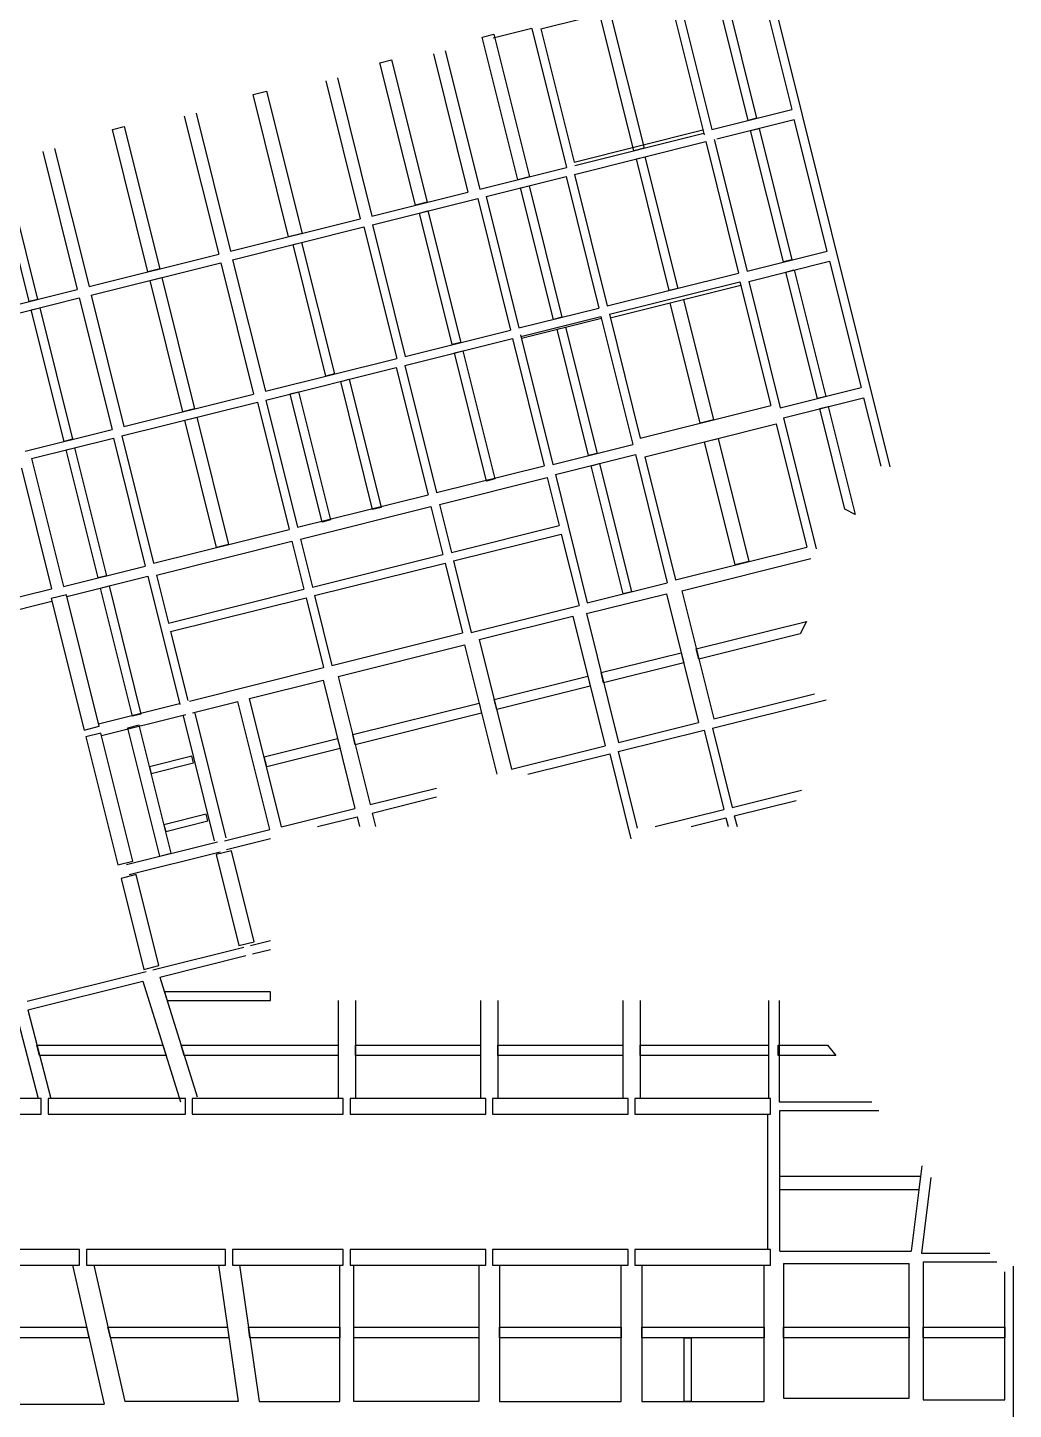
# Model space of a CAD drawing. Header units: metres. Extents: x -681087 to 1033303, y 74272 to 2630761.
# Drawn here: x 257317 to 314104, y 2200554 to 2280097 of the extents above; entities that cross this region are included whole.
import ezdxf

# ---------------------------------------------------------------- set-up
doc = ezdxf.new("R2010")
doc.units = ezdxf.units.M
for name, color, linetype in [('SKELETON_CLEAN', 7, 'Continuous'), ('SKELETON_ISOLATED', 1, 'Continuous'), ('SKELETON_ORIGINAL', 8, 'Continuous')]:
    doc.layers.add(name, color=color, linetype=linetype)

msp = doc.modelspace()

# ---------------------------------------------------------------- linework, layer by layer
at = {"layer": 'SKELETON_CLEAN'}
for p, q in [((299379, 2283245), (301339, 2275386)), ((294771, 2282096), (296730, 2274236)), ((298821, 2274758), (296862, 2282617)), ((297347, 2282738), (299306, 2274879)), ((286887, 2280027), (294310, 2281878)), ((294310, 2281878), (296293, 2273921)), ((292243, 2273014), (290283, 2280874)), ((290865, 2281019), (292825, 2273160)), ((283503, 2279544), (284183, 2279714)), ((286365, 2280052), (284134, 2279495)), ((284183, 2279714), (286227, 2271515)), ((286365, 2280052), (288361, 2272047)), ((286887, 2280027), (288798, 2272362)), ((285547, 2271345), (283503, 2279544)), ((277609, 2278074), (278288, 2278244)), ((278288, 2278244), (280332, 2270045)), ((280701, 2278588), (282685, 2270631)), ((281380, 2278757), (283364, 2270801)), ((279653, 2269876), (277609, 2278074)), ((274491, 2277040), (276475, 2269083)), ((275171, 2277209), (277154, 2269253)), ((270307, 2276254), (271084, 2276448)), ((272352, 2268055), (270307, 2276254)), ((271084, 2276448), (273128, 2268249)), ((266341, 2275007), (268325, 2267051)), ((267020, 2275177), (269004, 2267220)), ((296730, 2274236), (301339, 2275386)), ((262205, 2274234), (262885, 2274403)), ((264249, 2266035), (262205, 2274234)), ((262885, 2274403), (264929, 2266204)), ((288798, 2272362), (296221, 2274213)), ((297021, 2273691), (301484, 2274803)), ((299306, 2274879), (298821, 2274758)), ((298966, 2274176), (299452, 2274297)), ((300853, 2266607), (298966, 2274176)), ((299452, 2274297), (301339, 2266728)), ((303371, 2267235), (301484, 2274803)), ((288822, 2271646), (296390, 2273533)), ((296390, 2273533), (298277, 2265965)), ((296875, 2273654), (298762, 2266086)), ((255850, 2272649), (257894, 2264450)), ((258190, 2272975), (260174, 2265019)), ((258870, 2273145), (260853, 2265188)), ((292825, 2273160), (292243, 2273014)), ((292393, 2272537), (292878, 2272658)), ((292878, 2272658), (294765, 2265089)), ((257409, 2264329), (255365, 2272528)), ((283364, 2270801), (288361, 2272047)), ((294280, 2264968), (292393, 2272537)), ((283728, 2270376), (288337, 2271525)), ((286227, 2271515), (285547, 2271345)), ((285717, 2270872), (286202, 2270993)), ((286202, 2270993), (288089, 2263425)), ((288337, 2271525), (290224, 2263957)), ((288822, 2271646), (290709, 2264078)), ((277154, 2269253), (282685, 2270631)), ((277178, 2268743), (283243, 2270255)), ((283243, 2270255), (285130, 2262687)), ((283728, 2270376), (285615, 2262808)), ((287604, 2263304), (285717, 2270872)), ((280332, 2270045), (279653, 2269876)), ((279895, 2269421), (280380, 2269542)), ((281782, 2261852), (279895, 2269421)), ((280380, 2269542), (282267, 2261973)), ((269004, 2267220), (276475, 2269083)), ((269125, 2266735), (276693, 2268622)), ((276693, 2268622), (278580, 2261054)), ((277178, 2268743), (279065, 2261175)), ((273128, 2268249), (272352, 2268055)), ((260853, 2265188), (268325, 2267051)), ((272618, 2267606), (273103, 2267727)), ((274505, 2260038), (272618, 2267606)), ((273103, 2267727), (274990, 2260159)), ((298762, 2266086), (303371, 2267235)), ((260974, 2264703), (268446, 2266566)), ((264929, 2266204), (264249, 2266035)), ((268446, 2266566), (270333, 2258998)), ((269125, 2266735), (271012, 2259167)), ((298859, 2265492), (303516, 2266653)), ((301339, 2266728), (300853, 2266607)), ((303516, 2266653), (305331, 2259376)), ((264370, 2265550), (265050, 2265719)), ((266257, 2257982), (264370, 2265550)), ((265050, 2265719), (266937, 2258151)), ((290709, 2264078), (298277, 2265965)), ((290830, 2263593), (298350, 2265468)), ((298350, 2265468), (300128, 2258336)), ((298859, 2265492), (300673, 2258214)), ((300999, 2266025), (301484, 2266146)), ((302813, 2258748), (300999, 2266025)), ((301484, 2266146), (303298, 2258869)), ((255177, 2263773), (260174, 2265019)), ((260974, 2264703), (262861, 2257135)), ((294765, 2265089), (294280, 2264968)), ((255298, 2263288), (260295, 2264534)), ((257894, 2264450), (257409, 2264329)), ((257530, 2263844), (258015, 2263965)), ((259417, 2256276), (257530, 2263844)), ((258015, 2263965), (259902, 2256397)), ((260295, 2264534), (262182, 2256965)), ((285615, 2262808), (290224, 2263957)), ((294323, 2264258), (295099, 2264451)), ((296053, 2257320), (294323, 2264258)), ((295099, 2264451), (296829, 2257514)), ((285736, 2262323), (290345, 2263472)), ((288089, 2263425), (287604, 2263304)), ((290345, 2263472), (292183, 2256098)), ((290830, 2263593), (292608, 2256461)), ((279065, 2261175), (285130, 2262687)), ((285712, 2262420), (287574, 2254948)), ((287822, 2262740), (288307, 2262861)), ((289636, 2255463), (287822, 2262740)), ((288307, 2262861), (290121, 2255584)), ((279041, 2260653), (285251, 2262202)), ((282267, 2261973), (281782, 2261852)), ((281904, 2261367), (282389, 2261488)), ((282389, 2261488), (284227, 2254114)), ((285251, 2262202), (287077, 2254876)), ((271012, 2259167), (278580, 2261054)), ((279041, 2260653), (280867, 2253328)), ((283742, 2253993), (281904, 2261367)), ((271036, 2258658), (278556, 2260532)), ((274990, 2260159), (274505, 2260038)), ((275354, 2259734), (275839, 2259855)), ((275839, 2259855), (277677, 2252481)), ((278556, 2260532), (280382, 2253207)), ((272443, 2259008), (272928, 2259129)), ((272928, 2259129), (274767, 2251755)), ((277192, 2252360), (275354, 2259734)), ((300673, 2258214), (305331, 2259376)), ((262740, 2256589), (270551, 2258537)), ((262861, 2257135), (270333, 2258998)), ((270551, 2258537), (272377, 2251211)), ((271036, 2258658), (272862, 2251332)), ((274281, 2251634), (272443, 2259008)), ((292608, 2256461), (300128, 2258336)), ((300867, 2257644), (305476, 2258793)), ((303298, 2258869), (302813, 2258748)), ((302958, 2258166), (303443, 2258287)), ((303443, 2258287), (304993, 2252072)), ((305476, 2258793), (306459, 2254849)), ((266937, 2258151), (266257, 2257982)), ((266378, 2257496), (267058, 2257666)), ((268205, 2250171), (266378, 2257496)), ((267058, 2257666), (268884, 2250340)), ((296829, 2257514), (296053, 2257320)), ((300867, 2257644), (302748, 2250099)), ((304402, 2252373), (302958, 2258166)), ((257185, 2255720), (262182, 2256965)), ((292874, 2255394), (300442, 2257281)), ((300442, 2257281), (302208, 2250198)), ((257549, 2255295), (262255, 2256468)), ((259902, 2256397), (259417, 2256276)), ((259538, 2255791), (260023, 2255912)), ((260023, 2255912), (261862, 2248538)), ((262255, 2256468), (264093, 2249094)), ((262740, 2256589), (264566, 2249263)), ((287574, 2254948), (292183, 2256098)), ((296319, 2256253), (297095, 2256446)), ((298085, 2249169), (296319, 2256253)), ((297095, 2256446), (298861, 2249363)), ((257549, 2255295), (259387, 2247921)), ((261376, 2248417), (259538, 2255791)), ((287720, 2254366), (292328, 2255515)), ((290121, 2255584), (289636, 2255463)), ((292328, 2255515), (294167, 2248141)), ((292874, 2255394), (294640, 2248311)), ((256966, 2254737), (258696, 2247800)), ((280867, 2253328), (287077, 2254876)), ((287720, 2254366), (289558, 2246992)), ((289781, 2254880), (290267, 2255001)), ((291620, 2247506), (289781, 2254880)), ((290267, 2255001), (292105, 2247627)), ((281037, 2252649), (287247, 2254197)), ((284227, 2254114), (283742, 2253993)), ((287247, 2254197), (287936, 2251431)), ((272862, 2251332), (280382, 2253207)), ((273032, 2250653), (280552, 2252528)), ((277677, 2252481), (277192, 2252360)), ((280552, 2252528), (281241, 2249762)), ((281037, 2252649), (281726, 2249883)), ((304993, 2252072), (304402, 2252373)), ((264566, 2249263), (272377, 2251211)), ((274767, 2251755), (274281, 2251634)), ((281726, 2249883), (287936, 2251431)), ((264736, 2248584), (272547, 2250532)), ((268884, 2250340), (268205, 2250171)), ((272547, 2250532), (273236, 2247766)), ((273032, 2250653), (273721, 2247887)), ((281847, 2249398), (288057, 2250946)), ((288057, 2250946), (289085, 2246823)), ((273721, 2247887), (281241, 2249762)), ((294640, 2248311), (302208, 2250198)), ((295003, 2247680), (302426, 2249531)), ((259387, 2247921), (264093, 2249094)), ((273842, 2247402), (281362, 2249277)), ((281362, 2249277), (282366, 2245250)), ((281847, 2249398), (282875, 2245274)), ((298861, 2249363), (298085, 2249169)), ((259581, 2247351), (264238, 2248512)), ((261862, 2248538), (261376, 2248417)), ((261522, 2247834), (262007, 2247955)), ((262007, 2247955), (263845, 2240581)), ((264238, 2248512), (266077, 2241138)), ((264736, 2248584), (265425, 2245819)), ((289558, 2246992), (294167, 2248141)), ((251710, 2246058), (258696, 2247800)), ((259557, 2247447), (258683, 2247230)), ((258683, 2247230), (260570, 2239661)), ((261443, 2239879), (259557, 2247447)), ((263360, 2240460), (261522, 2247834)), ((265425, 2245819), (273236, 2247766)), ((265546, 2245334), (273357, 2247281)), ((273357, 2247281), (274361, 2243254)), ((273842, 2247402), (274846, 2243375)), ((289509, 2246361), (294118, 2247511)), ((292105, 2247627), (291620, 2247506)), ((294118, 2247511), (295969, 2240088)), ((295003, 2247680), (296842, 2240306)), ((282875, 2245274), (289085, 2246823)), ((289509, 2246361), (291360, 2238939)), ((283336, 2244874), (288721, 2246216)), ((288721, 2246216), (290584, 2238745)), ((295838, 2244332), (302188, 2245915)), ((302188, 2245915), (301827, 2245207)), ((265546, 2245334), (266538, 2241355)), ((274846, 2243375), (282366, 2245250)), ((283336, 2244874), (285198, 2237402)), ((301827, 2245207), (295983, 2243750)), ((275209, 2242745), (282487, 2244559)), ((282487, 2244559), (284342, 2237119)), ((290356, 2242965), (294965, 2244115)), ((294965, 2244115), (295110, 2243532)), ((295983, 2243750), (295838, 2244332)), ((266647, 2241331), (274361, 2243254)), ((295110, 2243532), (290501, 2242383)), ((270108, 2241473), (274336, 2242527)), ((274336, 2242527), (276175, 2235153)), ((275209, 2242745), (277048, 2235370)), ((284195, 2241429), (289580, 2242772)), ((289580, 2242772), (289725, 2242190)), ((290501, 2242383), (290356, 2242965)), ((289725, 2242190), (284340, 2240847)), ((296842, 2240306), (302646, 2241753)), ((266816, 2240652), (269429, 2241303)), ((271267, 2233929), (269429, 2241303)), ((271947, 2234098), (270108, 2241473)), ((276044, 2239397), (283321, 2241211)), ((283321, 2241211), (283466, 2240629)), ((284340, 2240847), (284195, 2241429)), ((296769, 2239772), (303325, 2241407)), ((263746, 2239938), (263067, 2239769)), ((263845, 2240581), (263360, 2240460)), ((265584, 2232564), (263746, 2239938)), ((283466, 2240629), (276189, 2238815)), ((291360, 2238939), (295969, 2240088)), ((260570, 2239661), (261443, 2239879)), ((261541, 2239491), (260667, 2239273)), ((260667, 2239273), (262505, 2231899)), ((263378, 2232117), (261541, 2239491)), ((263067, 2239769), (264905, 2232394)), ((270943, 2238125), (275171, 2239179)), ((275171, 2239179), (275316, 2238597)), ((276189, 2238815), (276044, 2239397)), ((291335, 2238417), (296284, 2239651)), ((296284, 2239651), (297422, 2235086)), ((296769, 2239772), (297907, 2235207)), ((275316, 2238597), (271088, 2237543)), ((285198, 2237402), (290584, 2238745)), ((291335, 2238417), (292432, 2234017)), ((266769, 2238158), (264341, 2237553)), ((264341, 2237553), (264437, 2237164)), ((264437, 2237164), (266866, 2237770)), ((266866, 2237770), (266769, 2238158)), ((271088, 2237543), (270943, 2238125)), ((286129, 2237119), (290850, 2238296)), ((290850, 2238296), (292071, 2233399)), ((277048, 2235370), (280872, 2236324)), ((297907, 2235207), (301889, 2236199)), ((277169, 2234885), (280872, 2235809)), ((298028, 2234721), (301589, 2235609)), ((267599, 2234819), (265173, 2234214)), ((265270, 2233826), (267695, 2234431)), ((267695, 2234431), (267599, 2234819)), ((271947, 2234098), (276175, 2235153)), ((274017, 2234099), (276296, 2234667)), ((276296, 2234667), (276437, 2234099)), ((277169, 2234885), (277365, 2234099)), ((293466, 2234099), (297422, 2235086)), ((295533, 2234099), (297543, 2234601)), ((297543, 2234601), (297668, 2234099)), ((298028, 2234721), (298183, 2234099)), ((265173, 2234214), (265270, 2233826)), ((268655, 2233278), (271267, 2233929)), ((262505, 2231899), (263378, 2232117)), ((264905, 2232394), (265584, 2232564)), ((269056, 2232708), (268182, 2232490)), ((268182, 2232490), (269488, 2227250)), ((270361, 2227468), (269056, 2232708)), ((263573, 2231341), (262699, 2231123)), ((264878, 2226101), (263573, 2231341)), ((262699, 2231123), (264005, 2225883)), ((269488, 2227250), (270361, 2227468)), ((264932, 2225444), (269888, 2226680)), ((264005, 2225883), (264878, 2226101)), ((257323, 2223547), (263960, 2225202)), ((263960, 2225202), (266126, 2218255)), ((264932, 2225444), (267081, 2218553)), ((271302, 2224599), (265195, 2224599)), ((265195, 2224599), (265351, 2224099)), ((265351, 2224099), (271302, 2224099)), ((271302, 2224099), (271302, 2224599)), ((300604, 2224099), (300604, 2218254)), ((256659, 2223320), (257929, 2218454)), ((257323, 2223547), (258652, 2218454)), ((258007, 2220927), (257850, 2221527)), ((257850, 2221527), (265106, 2221527)), ((265293, 2220927), (258007, 2220927)), ((265106, 2221527), (265293, 2220927)), ((266341, 2220927), (266153, 2221527)), ((266153, 2221527), (275204, 2221527)), ((275204, 2220927), (266341, 2220927)), ((275204, 2221527), (275204, 2220927)), ((276204, 2220927), (276204, 2221527)), ((276204, 2221527), (283404, 2221527)), ((283404, 2220927), (276204, 2220927)), ((283404, 2221527), (283404, 2220927)), ((284404, 2220927), (284404, 2221527)), ((284404, 2221527), (291604, 2221527)), ((291604, 2220927), (284404, 2220927)), ((291604, 2221527), (291604, 2220927)), ((292604, 2220927), (292604, 2221527)), ((292604, 2221527), (300004, 2221527)), ((300004, 2220927), (292604, 2220927)), ((300004, 2221527), (300004, 2220927)), ((300554, 2220927), (300554, 2221527)), ((300554, 2221527), (303397, 2221527)), ((303866, 2220927), (300554, 2220927)), ((303397, 2221527), (303866, 2220927)), ((258104, 2218454), (250904, 2218454)), ((258104, 2217554), (258104, 2218454)), ((258504, 2218454), (258504, 2217554)), ((266404, 2218454), (258504, 2218454)), ((266404, 2217554), (266404, 2218454)), ((266804, 2218454), (266804, 2217554)), ((275504, 2218454), (266804, 2218454)), ((275504, 2217554), (275504, 2218454)), ((275904, 2218453), (275904, 2217553)), ((283704, 2218453), (275904, 2218453)), ((283704, 2217553), (283704, 2218453)), ((284104, 2218453), (284104, 2217553)), ((291904, 2218453), (284104, 2218453)), ((291904, 2217553), (291904, 2218453)), ((292304, 2218453), (292304, 2217553)), ((300104, 2218453), (292304, 2218453)), ((300104, 2217553), (300104, 2218453)), ((300604, 2218254), (305954, 2218254)), ((300654, 2209654), (300654, 2217754)), ((300654, 2217754), (306344, 2217754)), ((250904, 2217554), (258104, 2217554)), ((258504, 2217554), (266404, 2217554)), ((266804, 2217554), (275504, 2217554)), ((275904, 2217553), (283704, 2217553)), ((284104, 2217553), (291904, 2217553)), ((292304, 2217553), (300104, 2217553)), ((308827, 2214576), (308220, 2209654)), ((300654, 2213185), (300654, 2213985)), ((300654, 2213985), (308754, 2213985)), ((308754, 2213985), (308656, 2213185)), ((309349, 2213908), (308812, 2209554)), ((308656, 2213185), (300654, 2213185)), ((260304, 2209754), (254304, 2209754)), ((260304, 2208854), (260304, 2209754)), ((260704, 2209754), (260704, 2208854)), ((268714, 2209754), (260704, 2209754)), ((268714, 2208854), (268714, 2209754)), ((269114, 2209754), (269114, 2208854)), ((275504, 2209754), (269114, 2209754)), ((275504, 2208854), (275504, 2209754)), ((275904, 2209753), (275904, 2208853)), ((283704, 2209753), (275904, 2209753)), ((283704, 2208853), (283704, 2209753)), ((284104, 2209753), (284104, 2208853)), ((291904, 2209753), (284104, 2209753)), ((291904, 2208853), (291904, 2209753)), ((292304, 2209753), (292304, 2208853)), ((300104, 2209753), (292304, 2209753)), ((300104, 2208853), (300104, 2209753)), ((300654, 2209654), (308220, 2209654)), ((300854, 2208954), (300854, 2201204)), ((300854, 2208954), (308104, 2208954)), ((308104, 2201204), (308104, 2208954)), ((308812, 2209554), (312751, 2209554)), ((308904, 2209054), (308904, 2201104)), ((308904, 2209054), (313141, 2209054)), ((254304, 2208854), (260304, 2208854)), ((259900, 2208854), (261722, 2200854)), ((260704, 2208854), (268714, 2208854)), ((261130, 2208854), (262919, 2201004)), ((268315, 2208854), (269440, 2201004)), ((269114, 2208854), (275504, 2208854)), ((269527, 2208854), (270653, 2201004)), ((275304, 2201004), (275304, 2208854)), ((275904, 2208853), (283704, 2208853)), ((276104, 2201004), (276104, 2208853)), ((283304, 2208853), (283304, 2201004)), ((284104, 2208853), (291904, 2208853)), ((284504, 2208853), (284504, 2201004)), ((291504, 2201004), (291504, 2208853)), ((292304, 2208853), (300104, 2208853)), ((292704, 2208853), (292704, 2201004)), ((299754, 2201004), (299754, 2208853)), ((313604, 2201104), (313604, 2208463)), ((254454, 2205279), (260714, 2205279)), ((260714, 2205279), (260851, 2204679)), ((262082, 2204679), (261945, 2205279)), ((261945, 2205279), (268827, 2205279)), ((268827, 2205279), (268913, 2204679)), ((270126, 2204679), (270040, 2205279)), ((270040, 2205279), (275304, 2205279)), ((275304, 2205279), (275304, 2204679)), ((276104, 2204679), (276104, 2205279)), ((276104, 2205279), (283304, 2205279)), ((283304, 2205279), (283304, 2204679)), ((284504, 2204679), (284504, 2205279)), ((284504, 2205279), (291504, 2205279)), ((291504, 2205279), (291504, 2204679)), ((292704, 2204679), (292704, 2205279)), ((292704, 2205279), (299754, 2205279)), ((299754, 2205279), (299754, 2204679)), ((300854, 2204679), (300854, 2205279)), ((300854, 2205279), (308104, 2205279)), ((308104, 2205279), (308104, 2204679)), ((308904, 2204679), (308904, 2205279)), ((308904, 2205279), (313604, 2205279)), ((313604, 2205279), (313604, 2204679)), ((260851, 2204679), (254454, 2204679)), ((268913, 2204679), (262082, 2204679)), ((275304, 2204679), (270126, 2204679)), ((283304, 2204679), (276104, 2204679)), ((291504, 2204679), (284504, 2204679)), ((299754, 2204679), (292704, 2204679)), ((295148, 2201004), (295148, 2204679)), ((295148, 2204679), (295548, 2204679)), ((295548, 2204679), (295548, 2201004)), ((308104, 2204679), (300854, 2204679)), ((313604, 2204679), (308904, 2204679)), ((269440, 2201004), (262919, 2201004)), ((270653, 2201004), (275304, 2201004)), ((283304, 2201004), (276104, 2201004)), ((284504, 2201004), (291504, 2201004)), ((292704, 2201004), (299754, 2201004)), ((295548, 2201004), (295148, 2201004)), ((300854, 2201204), (308104, 2201204)), ((308904, 2201104), (313604, 2201104)), ((254454, 2200854), (261722, 2200854))]:
    msp.add_line(p, q, dxfattribs=at)
at = {"layer": 'SKELETON_ISOLATED'}
for p, q in [((299840, 2283463), (306982, 2254818)), ((288846, 2272168), (296269, 2274018)), ((290878, 2263399), (298398, 2265274)), ((285760, 2262226), (290369, 2263375)), ((251977, 2245403), (258720, 2247084)), ((261407, 2240025), (266065, 2241186)), ((261577, 2239346), (266428, 2240555)), ((268085, 2233290), (266296, 2240471)), ((268764, 2233460), (266975, 2240640)), ((263015, 2231923), (268255, 2233230)), ((268776, 2232793), (271302, 2233422)), ((263160, 2231341), (268400, 2232647)), ((270155, 2227262), (271302, 2227548)), ((264527, 2225859), (269767, 2227165)), ((270276, 2226777), (271302, 2227033)), ((257299, 2224056), (264139, 2225762)), ((275204, 2224099), (275204, 2218454)), ((276204, 2224099), (276204, 2218453)), ((283404, 2224099), (283404, 2218453)), ((284404, 2224099), (284404, 2218453)), ((291604, 2224099), (291604, 2218453)), ((292604, 2224099), (292604, 2218453)), ((300004, 2224099), (300004, 2218453)), ((299954, 2209753), (299954, 2217553)), ((314104, 2196391), (314104, 2208807))]:
    msp.add_line(p, q, dxfattribs=at)
at = {"layer": 'SKELETON_ORIGINAL'}
for p, q in [((299379, 2283245), (301339, 2275386)), ((299840, 2283463), (306982, 2254818)), ((294771, 2282096), (296730, 2274236)), ((298821, 2274758), (296862, 2282617)), ((297347, 2282738), (299306, 2274879)), ((286887, 2280027), (294310, 2281878)), ((294310, 2281878), (296293, 2273921)), ((292243, 2273014), (290283, 2280874)), ((290865, 2281019), (292825, 2273160)), ((283503, 2279544), (284183, 2279714)), ((286365, 2280052), (284134, 2279495)), ((284183, 2279714), (286227, 2271515)), ((286365, 2280052), (288361, 2272047)), ((286887, 2280027), (288798, 2272362)), ((285547, 2271345), (283503, 2279544)), ((277609, 2278074), (278288, 2278244)), ((278288, 2278244), (280332, 2270045)), ((280701, 2278588), (282685, 2270631)), ((281380, 2278757), (283364, 2270801)), ((279653, 2269876), (277609, 2278074)), ((274491, 2277040), (276475, 2269083)), ((275171, 2277209), (277154, 2269253)), ((270307, 2276254), (271084, 2276448)), ((272352, 2268055), (270307, 2276254)), ((271084, 2276448), (273128, 2268249)), ((266341, 2275007), (268325, 2267051)), ((267020, 2275177), (269004, 2267220)), ((296730, 2274236), (301339, 2275386)), ((262205, 2274234), (262885, 2274403)), ((264249, 2266035), (262205, 2274234)), ((262885, 2274403), (264929, 2266204)), ((288798, 2272362), (296221, 2274213)), ((297021, 2273691), (301484, 2274803)), ((299306, 2274879), (298821, 2274758)), ((298966, 2274176), (299452, 2274297)), ((300853, 2266607), (298966, 2274176)), ((299452, 2274297), (301339, 2266728)), ((303371, 2267235), (301484, 2274803)), ((288822, 2271646), (296390, 2273533)), ((288846, 2272168), (296269, 2274018)), ((296390, 2273533), (298277, 2265965)), ((296875, 2273654), (298762, 2266086)), ((255850, 2272649), (257894, 2264450)), ((258190, 2272975), (260174, 2265019)), ((258870, 2273145), (260853, 2265188)), ((292825, 2273160), (292243, 2273014)), ((292393, 2272537), (292878, 2272658)), ((292878, 2272658), (294765, 2265089)), ((257409, 2264329), (255365, 2272528)), ((283364, 2270801), (288361, 2272047)), ((294280, 2264968), (292393, 2272537)), ((283728, 2270376), (288337, 2271525)), ((286227, 2271515), (285547, 2271345)), ((285717, 2270872), (286202, 2270993)), ((286202, 2270993), (288089, 2263425)), ((288337, 2271525), (290224, 2263957)), ((288822, 2271646), (290709, 2264078)), ((277154, 2269253), (282685, 2270631)), ((277178, 2268743), (283243, 2270255)), ((283243, 2270255), (285130, 2262687)), ((283728, 2270376), (285615, 2262808)), ((287604, 2263304), (285717, 2270872)), ((280332, 2270045), (279653, 2269876)), ((279895, 2269421), (280380, 2269542)), ((281782, 2261852), (279895, 2269421)), ((280380, 2269542), (282267, 2261973)), ((269004, 2267220), (276475, 2269083)), ((269125, 2266735), (276693, 2268622)), ((276693, 2268622), (278580, 2261054)), ((277178, 2268743), (279065, 2261175)), ((273128, 2268249), (272352, 2268055)), ((260853, 2265188), (268325, 2267051)), ((272618, 2267606), (273103, 2267727)), ((274505, 2260038), (272618, 2267606)), ((273103, 2267727), (274990, 2260159)), ((298762, 2266086), (303371, 2267235)), ((260974, 2264703), (268446, 2266566)), ((264929, 2266204), (264249, 2266035)), ((268446, 2266566), (270333, 2258998)), ((269125, 2266735), (271012, 2259167)), ((298859, 2265492), (303516, 2266653)), ((301339, 2266728), (300853, 2266607)), ((303516, 2266653), (305331, 2259376)), ((264370, 2265550), (265050, 2265719)), ((266257, 2257982), (264370, 2265550)), ((265050, 2265719), (266937, 2258151)), ((290709, 2264078), (298277, 2265965)), ((290830, 2263593), (298350, 2265468)), ((298350, 2265468), (300128, 2258336)), ((298859, 2265492), (300673, 2258214)), ((300999, 2266025), (301484, 2266146)), ((302813, 2258748), (300999, 2266025)), ((301484, 2266146), (303298, 2258869)), ((255177, 2263773), (260174, 2265019)), ((260974, 2264703), (262861, 2257135)), ((290878, 2263399), (298398, 2265274)), ((294765, 2265089), (294280, 2264968)), ((255298, 2263288), (260295, 2264534)), ((257894, 2264450), (257409, 2264329)), ((257530, 2263844), (258015, 2263965)), ((259417, 2256276), (257530, 2263844)), ((258015, 2263965), (259902, 2256397)), ((260295, 2264534), (262182, 2256965)), ((285615, 2262808), (290224, 2263957)), ((294323, 2264258), (295099, 2264451)), ((296053, 2257320), (294323, 2264258)), ((295099, 2264451), (296829, 2257514)), ((285736, 2262323), (290345, 2263472)), ((285760, 2262226), (290369, 2263375)), ((288089, 2263425), (287604, 2263304)), ((290345, 2263472), (292183, 2256098)), ((290830, 2263593), (292608, 2256461)), ((279065, 2261175), (285130, 2262687)), ((285712, 2262420), (287574, 2254948)), ((287822, 2262740), (288307, 2262861)), ((289636, 2255463), (287822, 2262740)), ((288307, 2262861), (290121, 2255584)), ((279041, 2260653), (285251, 2262202)), ((282267, 2261973), (281782, 2261852)), ((281904, 2261367), (282389, 2261488)), ((282389, 2261488), (284227, 2254114)), ((285251, 2262202), (287077, 2254876)), ((271012, 2259167), (278580, 2261054)), ((279041, 2260653), (280867, 2253328)), ((283742, 2253993), (281904, 2261367)), ((271036, 2258658), (278556, 2260532)), ((274990, 2260159), (274505, 2260038)), ((275354, 2259734), (275839, 2259855)), ((275839, 2259855), (277677, 2252481)), ((278556, 2260532), (280382, 2253207)), ((272443, 2259008), (272928, 2259129)), ((272928, 2259129), (274767, 2251755)), ((277192, 2252360), (275354, 2259734)), ((300673, 2258214), (305331, 2259376)), ((262740, 2256589), (270551, 2258537)), ((262861, 2257135), (270333, 2258998)), ((270551, 2258537), (272377, 2251211)), ((271036, 2258658), (272862, 2251332)), ((274281, 2251634), (272443, 2259008)), ((292608, 2256461), (300128, 2258336)), ((300867, 2257644), (305476, 2258793)), ((303298, 2258869), (302813, 2258748)), ((302958, 2258166), (303443, 2258287)), ((303443, 2258287), (304993, 2252072)), ((305476, 2258793), (306459, 2254849)), ((266937, 2258151), (266257, 2257982)), ((266378, 2257496), (267058, 2257666)), ((268205, 2250171), (266378, 2257496)), ((267058, 2257666), (268884, 2250340)), ((296829, 2257514), (296053, 2257320)), ((300867, 2257644), (302748, 2250099)), ((304402, 2252373), (302958, 2258166)), ((257185, 2255720), (262182, 2256965)), ((292874, 2255394), (300442, 2257281)), ((300442, 2257281), (302208, 2250198)), ((257549, 2255295), (262255, 2256468)), ((259902, 2256397), (259417, 2256276)), ((259538, 2255791), (260023, 2255912)), ((260023, 2255912), (261862, 2248538)), ((262255, 2256468), (264093, 2249094)), ((262740, 2256589), (264566, 2249263)), ((287574, 2254948), (292183, 2256098)), ((296319, 2256253), (297095, 2256446)), ((298085, 2249169), (296319, 2256253)), ((297095, 2256446), (298861, 2249363)), ((257549, 2255295), (259387, 2247921)), ((261376, 2248417), (259538, 2255791)), ((287720, 2254366), (292328, 2255515)), ((290121, 2255584), (289636, 2255463)), ((292328, 2255515), (294167, 2248141)), ((292874, 2255394), (294640, 2248311)), ((256966, 2254737), (258696, 2247800)), ((280867, 2253328), (287077, 2254876)), ((287720, 2254366), (289558, 2246992)), ((289781, 2254880), (290267, 2255001)), ((291620, 2247506), (289781, 2254880)), ((290267, 2255001), (292105, 2247627)), ((281037, 2252649), (287247, 2254197)), ((284227, 2254114), (283742, 2253993)), ((287247, 2254197), (287936, 2251431)), ((272862, 2251332), (280382, 2253207)), ((273032, 2250653), (280552, 2252528)), ((277677, 2252481), (277192, 2252360)), ((280552, 2252528), (281241, 2249762)), ((281037, 2252649), (281726, 2249883)), ((304993, 2252072), (304402, 2252373)), ((264566, 2249263), (272377, 2251211)), ((274767, 2251755), (274281, 2251634)), ((281726, 2249883), (287936, 2251431)), ((264736, 2248584), (272547, 2250532)), ((268884, 2250340), (268205, 2250171)), ((272547, 2250532), (273236, 2247766)), ((273032, 2250653), (273721, 2247887)), ((281847, 2249398), (288057, 2250946)), ((288057, 2250946), (289085, 2246823)), ((273721, 2247887), (281241, 2249762)), ((294640, 2248311), (302208, 2250198)), ((295003, 2247680), (302426, 2249531)), ((259387, 2247921), (264093, 2249094)), ((273842, 2247402), (281362, 2249277)), ((281362, 2249277), (282366, 2245250)), ((281847, 2249398), (282875, 2245274)), ((298861, 2249363), (298085, 2249169)), ((259581, 2247351), (264238, 2248512)), ((261862, 2248538), (261376, 2248417)), ((261522, 2247834), (262007, 2247955)), ((262007, 2247955), (263845, 2240581)), ((264238, 2248512), (266077, 2241138)), ((264736, 2248584), (265425, 2245819)), ((289558, 2246992), (294167, 2248141)), ((251710, 2246058), (258696, 2247800)), ((259557, 2247447), (258683, 2247230)), ((258683, 2247230), (260570, 2239661)), ((261443, 2239879), (259557, 2247447)), ((263360, 2240460), (261522, 2247834)), ((265425, 2245819), (273236, 2247766)), ((265546, 2245334), (273357, 2247281)), ((273357, 2247281), (274361, 2243254)), ((273842, 2247402), (274846, 2243375)), ((289509, 2246361), (294118, 2247511)), ((292105, 2247627), (291620, 2247506)), ((294118, 2247511), (295969, 2240088)), ((295003, 2247680), (296842, 2240306)), ((251977, 2245403), (258720, 2247084)), ((282875, 2245274), (289085, 2246823)), ((289509, 2246361), (291360, 2238939)), ((283336, 2244874), (288721, 2246216)), ((288721, 2246216), (290584, 2238745)), ((295838, 2244332), (302188, 2245915)), ((302188, 2245915), (301827, 2245207)), ((265546, 2245334), (266538, 2241355)), ((274846, 2243375), (282366, 2245250)), ((283336, 2244874), (285198, 2237402)), ((301827, 2245207), (295983, 2243750)), ((275209, 2242745), (282487, 2244559)), ((282487, 2244559), (284342, 2237119)), ((290356, 2242965), (294965, 2244115)), ((294965, 2244115), (295110, 2243532)), ((295983, 2243750), (295838, 2244332)), ((266647, 2241331), (274361, 2243254)), ((295110, 2243532), (290501, 2242383)), ((270108, 2241473), (274336, 2242527)), ((274336, 2242527), (276175, 2235153)), ((275209, 2242745), (277048, 2235370)), ((284195, 2241429), (289580, 2242772)), ((289580, 2242772), (289725, 2242190)), ((290501, 2242383), (290356, 2242965)), ((289725, 2242190), (284340, 2240847)), ((296842, 2240306), (302646, 2241753)), ((261407, 2240025), (266065, 2241186)), ((266816, 2240652), (269429, 2241303)), ((271267, 2233929), (269429, 2241303)), ((271947, 2234098), (270108, 2241473)), ((276044, 2239397), (283321, 2241211)), ((283321, 2241211), (283466, 2240629)), ((284340, 2240847), (284195, 2241429)), ((296769, 2239772), (303325, 2241407)), ((261577, 2239346), (266428, 2240555)), ((263746, 2239938), (263067, 2239769)), ((263845, 2240581), (263360, 2240460)), ((265584, 2232564), (263746, 2239938)), ((268085, 2233290), (266296, 2240471)), ((268764, 2233460), (266975, 2240640)), ((283466, 2240629), (276189, 2238815)), ((291360, 2238939), (295969, 2240088)), ((260570, 2239661), (261443, 2239879)), ((261541, 2239491), (260667, 2239273)), ((260667, 2239273), (262505, 2231899)), ((263378, 2232117), (261541, 2239491)), ((263067, 2239769), (264905, 2232394)), ((270943, 2238125), (275171, 2239179)), ((275171, 2239179), (275316, 2238597)), ((276189, 2238815), (276044, 2239397)), ((291335, 2238417), (296284, 2239651)), ((296284, 2239651), (297422, 2235086)), ((296769, 2239772), (297907, 2235207)), ((275316, 2238597), (271088, 2237543)), ((285198, 2237402), (290584, 2238745)), ((291335, 2238417), (292432, 2234017)), ((266769, 2238158), (264341, 2237553)), ((264341, 2237553), (264437, 2237164)), ((264437, 2237164), (266866, 2237770)), ((266866, 2237770), (266769, 2238158)), ((271088, 2237543), (270943, 2238125)), ((286129, 2237119), (290850, 2238296)), ((290850, 2238296), (292071, 2233399)), ((277048, 2235370), (280872, 2236324)), ((297907, 2235207), (301889, 2236199)), ((277169, 2234885), (280872, 2235809)), ((298028, 2234721), (301589, 2235609)), ((267599, 2234819), (265173, 2234214)), ((265270, 2233826), (267695, 2234431)), ((267695, 2234431), (267599, 2234819)), ((271947, 2234098), (276175, 2235153)), ((274017, 2234099), (276296, 2234667)), ((276296, 2234667), (276437, 2234099)), ((277169, 2234885), (277365, 2234099)), ((293466, 2234099), (297422, 2235086)), ((295533, 2234099), (297543, 2234601)), ((297543, 2234601), (297668, 2234099)), ((298028, 2234721), (298183, 2234099)), ((265173, 2234214), (265270, 2233826)), ((268655, 2233278), (271267, 2233929)), ((263015, 2231923), (268255, 2233230)), ((268776, 2232793), (271302, 2233422)), ((262505, 2231899), (263378, 2232117)), ((263160, 2231341), (268400, 2232647)), ((264905, 2232394), (265584, 2232564)), ((269056, 2232708), (268182, 2232490)), ((268182, 2232490), (269488, 2227250)), ((270361, 2227468), (269056, 2232708)), ((263573, 2231341), (262699, 2231123)), ((264878, 2226101), (263573, 2231341)), ((262699, 2231123), (264005, 2225883)), ((269488, 2227250), (270361, 2227468)), ((270155, 2227262), (271302, 2227548)), ((264527, 2225859), (269767, 2227165)), ((264932, 2225444), (269888, 2226680)), ((270276, 2226777), (271302, 2227033)), ((257299, 2224056), (264139, 2225762)), ((264005, 2225883), (264878, 2226101)), ((257323, 2223547), (263960, 2225202)), ((263960, 2225202), (266126, 2218255)), ((264932, 2225444), (267081, 2218553)), ((271302, 2224599), (265195, 2224599)), ((265195, 2224599), (265351, 2224099)), ((265351, 2224099), (271302, 2224099)), ((271302, 2224099), (271302, 2224599)), ((275204, 2224099), (275204, 2218454)), ((276204, 2224099), (276204, 2218453)), ((283404, 2224099), (283404, 2218453)), ((284404, 2224099), (284404, 2218453)), ((291604, 2224099), (291604, 2218453)), ((292604, 2224099), (292604, 2218453)), ((300004, 2224099), (300004, 2218453)), ((300604, 2224099), (300604, 2218254)), ((256659, 2223320), (257929, 2218454)), ((257323, 2223547), (258652, 2218454)), ((258007, 2220927), (257850, 2221527)), ((257850, 2221527), (265106, 2221527)), ((265293, 2220927), (258007, 2220927)), ((265106, 2221527), (265293, 2220927)), ((266341, 2220927), (266153, 2221527)), ((266153, 2221527), (275204, 2221527)), ((275204, 2220927), (266341, 2220927)), ((275204, 2221527), (275204, 2220927)), ((276204, 2220927), (276204, 2221527)), ((276204, 2221527), (283404, 2221527)), ((283404, 2220927), (276204, 2220927)), ((283404, 2221527), (283404, 2220927)), ((284404, 2220927), (284404, 2221527)), ((284404, 2221527), (291604, 2221527)), ((291604, 2220927), (284404, 2220927)), ((291604, 2221527), (291604, 2220927)), ((292604, 2220927), (292604, 2221527)), ((292604, 2221527), (300004, 2221527)), ((300004, 2220927), (292604, 2220927)), ((300004, 2221527), (300004, 2220927)), ((300554, 2220927), (300554, 2221527)), ((300554, 2221527), (303397, 2221527)), ((303866, 2220927), (300554, 2220927)), ((303397, 2221527), (303866, 2220927)), ((258104, 2218454), (250904, 2218454)), ((258104, 2217554), (258104, 2218454)), ((258504, 2218454), (258504, 2217554)), ((266404, 2218454), (258504, 2218454)), ((266404, 2217554), (266404, 2218454)), ((266804, 2218454), (266804, 2217554)), ((275504, 2218454), (266804, 2218454)), ((275504, 2217554), (275504, 2218454)), ((275904, 2218453), (275904, 2217553)), ((283704, 2218453), (275904, 2218453)), ((283704, 2217553), (283704, 2218453)), ((284104, 2218453), (284104, 2217553)), ((291904, 2218453), (284104, 2218453)), ((291904, 2217553), (291904, 2218453)), ((292304, 2218453), (292304, 2217553)), ((300104, 2218453), (292304, 2218453)), ((300104, 2217553), (300104, 2218453)), ((300604, 2218254), (305954, 2218254)), ((300654, 2209654), (300654, 2217754)), ((300654, 2217754), (306344, 2217754)), ((250904, 2217554), (258104, 2217554)), ((258504, 2217554), (266404, 2217554)), ((266804, 2217554), (275504, 2217554)), ((275904, 2217553), (283704, 2217553)), ((284104, 2217553), (291904, 2217553)), ((292304, 2217553), (300104, 2217553)), ((299954, 2209753), (299954, 2217553)), ((308827, 2214576), (308220, 2209654)), ((300654, 2213185), (300654, 2213985)), ((300654, 2213985), (308754, 2213985)), ((308754, 2213985), (308656, 2213185)), ((309349, 2213908), (308812, 2209554)), ((308656, 2213185), (300654, 2213185)), ((260304, 2209754), (254304, 2209754)), ((260304, 2208854), (260304, 2209754)), ((260704, 2209754), (260704, 2208854)), ((268714, 2209754), (260704, 2209754)), ((268714, 2208854), (268714, 2209754)), ((269114, 2209754), (269114, 2208854)), ((275504, 2209754), (269114, 2209754)), ((275504, 2208854), (275504, 2209754)), ((275904, 2209753), (275904, 2208853)), ((283704, 2209753), (275904, 2209753)), ((283704, 2208853), (283704, 2209753)), ((284104, 2209753), (284104, 2208853)), ((291904, 2209753), (284104, 2209753)), ((291904, 2208853), (291904, 2209753)), ((292304, 2209753), (292304, 2208853)), ((300104, 2209753), (292304, 2209753)), ((300104, 2208853), (300104, 2209753)), ((300654, 2209654), (308220, 2209654)), ((300854, 2208954), (300854, 2201204)), ((300854, 2208954), (308104, 2208954)), ((308104, 2201204), (308104, 2208954)), ((308812, 2209554), (312751, 2209554)), ((308904, 2209054), (308904, 2201104)), ((308904, 2209054), (313141, 2209054)), ((254304, 2208854), (260304, 2208854)), ((259900, 2208854), (261722, 2200854)), ((260704, 2208854), (268714, 2208854)), ((261130, 2208854), (262919, 2201004)), ((268315, 2208854), (269440, 2201004)), ((269114, 2208854), (275504, 2208854)), ((269527, 2208854), (270653, 2201004)), ((275304, 2201004), (275304, 2208854)), ((275904, 2208853), (283704, 2208853)), ((276104, 2201004), (276104, 2208853)), ((283304, 2208853), (283304, 2201004)), ((284104, 2208853), (291904, 2208853)), ((284504, 2208853), (284504, 2201004)), ((291504, 2201004), (291504, 2208853)), ((292304, 2208853), (300104, 2208853)), ((292704, 2208853), (292704, 2201004)), ((299754, 2201004), (299754, 2208853)), ((313604, 2201104), (313604, 2208463)), ((314104, 2196391), (314104, 2208807)), ((254454, 2205279), (260714, 2205279)), ((260714, 2205279), (260851, 2204679)), ((262082, 2204679), (261945, 2205279)), ((261945, 2205279), (268827, 2205279)), ((268827, 2205279), (268913, 2204679)), ((270126, 2204679), (270040, 2205279)), ((270040, 2205279), (275304, 2205279)), ((275304, 2205279), (275304, 2204679)), ((276104, 2204679), (276104, 2205279)), ((276104, 2205279), (283304, 2205279)), ((283304, 2205279), (283304, 2204679)), ((284504, 2204679), (284504, 2205279)), ((284504, 2205279), (291504, 2205279)), ((291504, 2205279), (291504, 2204679)), ((292704, 2204679), (292704, 2205279)), ((292704, 2205279), (299754, 2205279)), ((299754, 2205279), (299754, 2204679)), ((300854, 2204679), (300854, 2205279)), ((300854, 2205279), (308104, 2205279)), ((308104, 2205279), (308104, 2204679)), ((308904, 2204679), (308904, 2205279)), ((308904, 2205279), (313604, 2205279)), ((313604, 2205279), (313604, 2204679)), ((260851, 2204679), (254454, 2204679)), ((268913, 2204679), (262082, 2204679)), ((275304, 2204679), (270126, 2204679)), ((283304, 2204679), (276104, 2204679)), ((291504, 2204679), (284504, 2204679)), ((299754, 2204679), (292704, 2204679)), ((295148, 2201004), (295148, 2204679)), ((295148, 2204679), (295548, 2204679)), ((295548, 2204679), (295548, 2201004)), ((308104, 2204679), (300854, 2204679)), ((313604, 2204679), (308904, 2204679)), ((269440, 2201004), (262919, 2201004)), ((270653, 2201004), (275304, 2201004)), ((283304, 2201004), (276104, 2201004)), ((284504, 2201004), (291504, 2201004)), ((292704, 2201004), (299754, 2201004)), ((295548, 2201004), (295148, 2201004)), ((300854, 2201204), (308104, 2201204)), ((308904, 2201104), (313604, 2201104)), ((254454, 2200854), (261722, 2200854))]:
    msp.add_line(p, q, dxfattribs=at)

doc.saveas('drawing.dxf')
